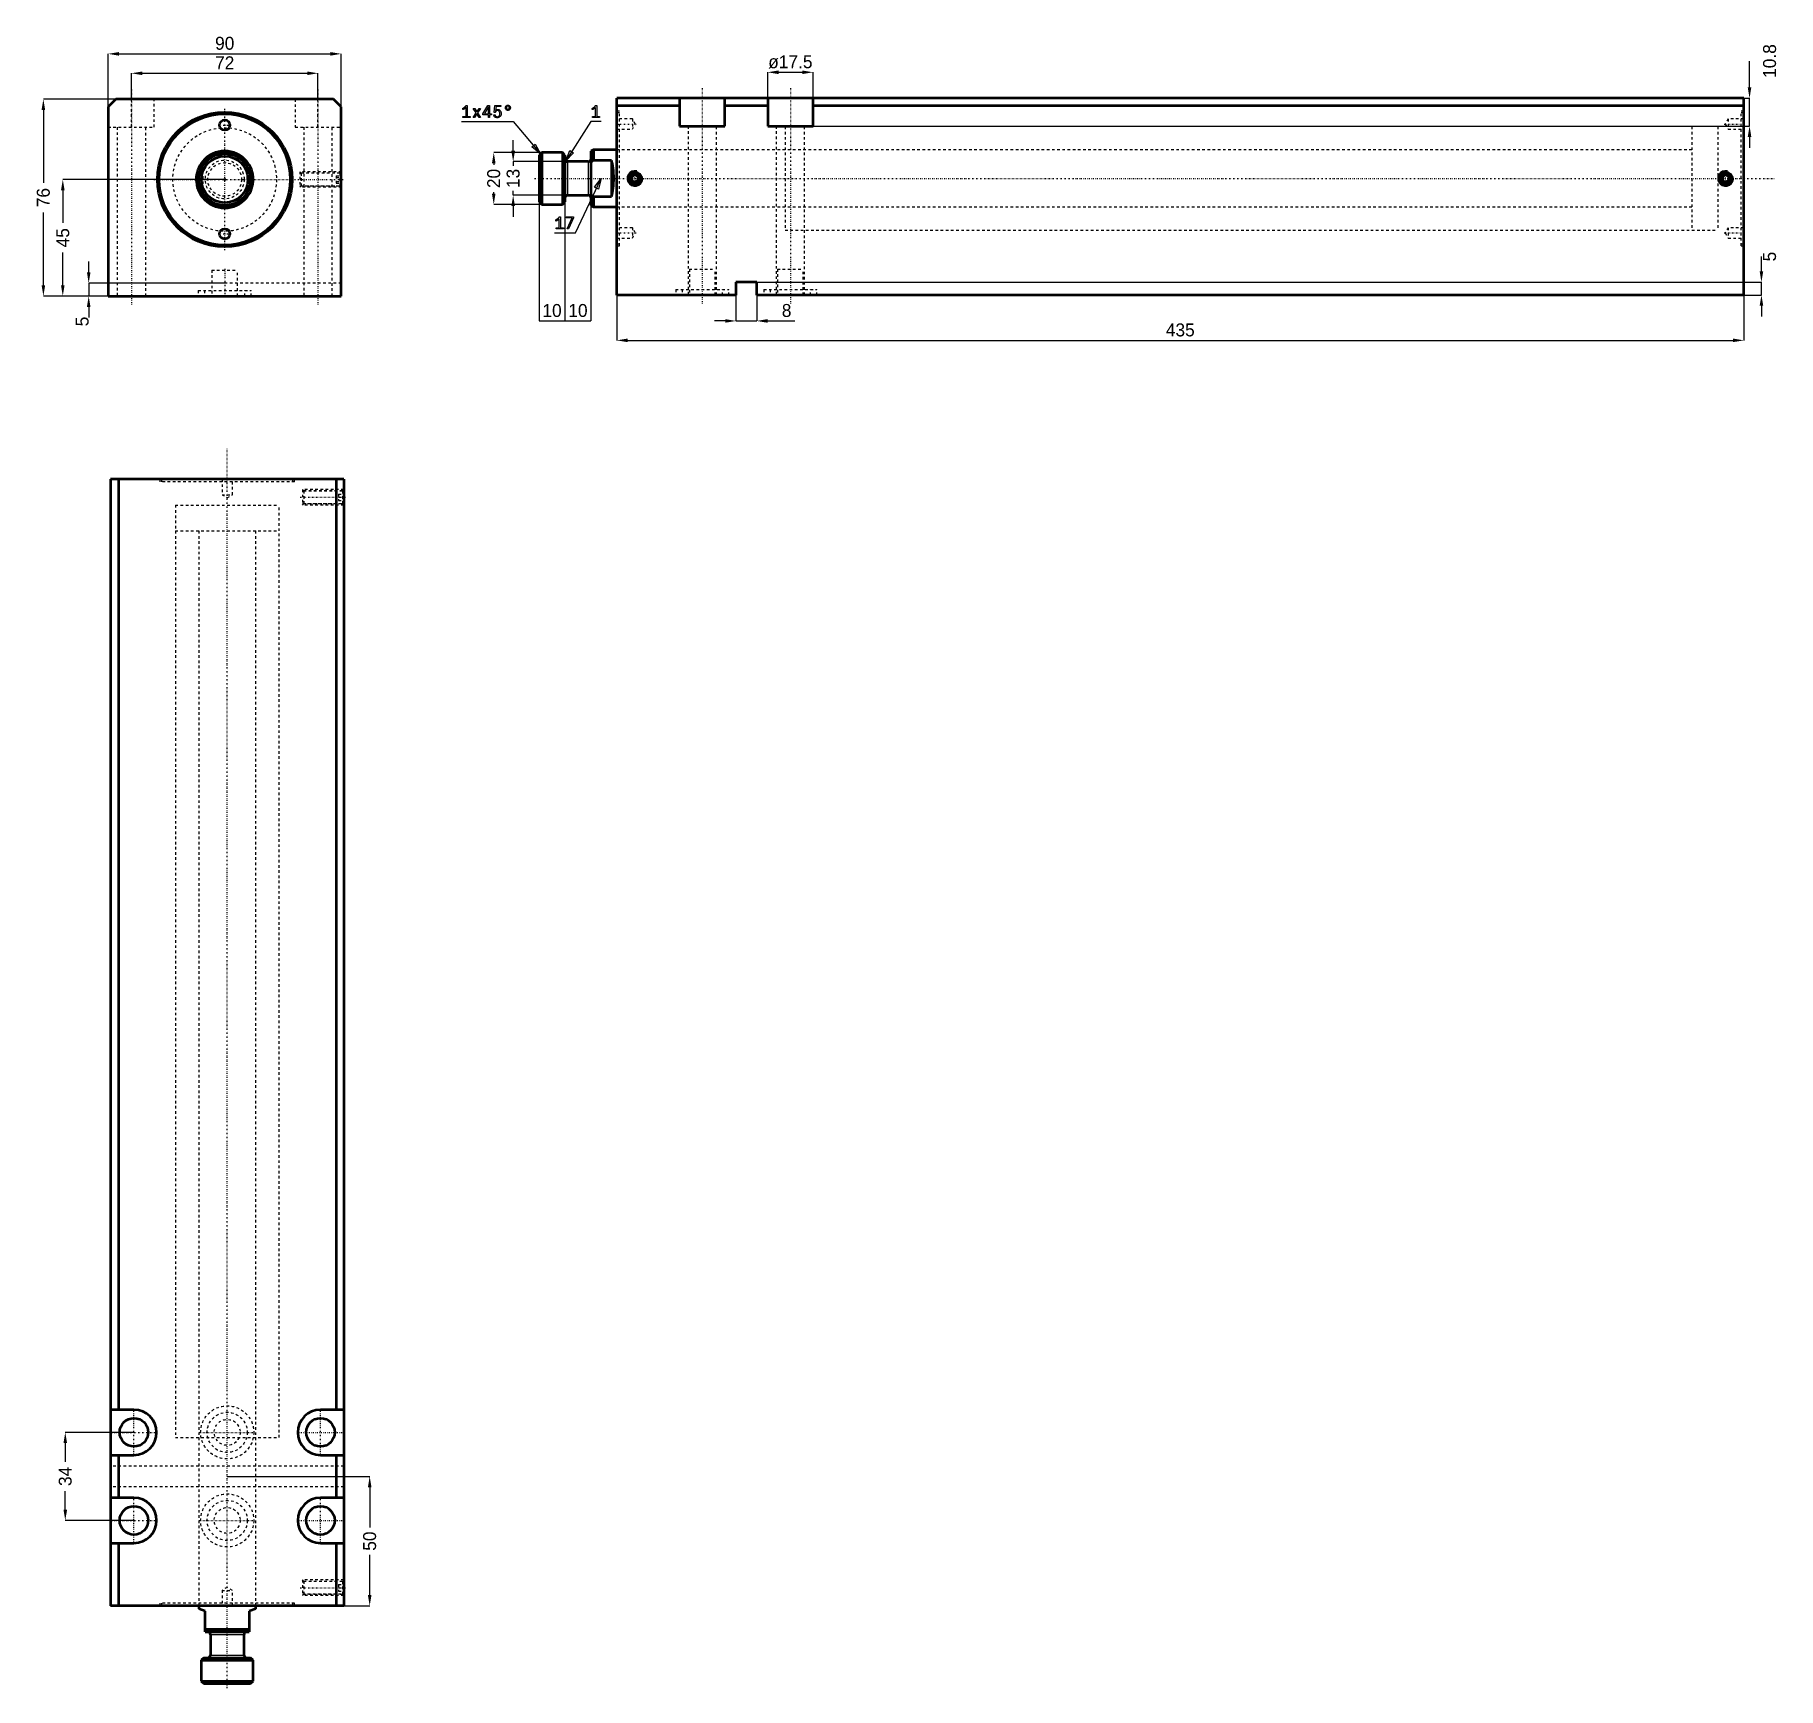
# Model space of a CAD drawing. Header units: millimetres. Extents: x -73 to 600, y -582 to 56.
import ezdxf

# ---------------------------------------------------------------- set-up
doc = ezdxf.new("R2010")
doc.units = ezdxf.units.MM
doc.linetypes.add('Center', pattern=[1.5, 0.45, -0.5, 0.05, -0.5])
doc.linetypes.add('Dashed', pattern=[2, 1, -1])
for name, color, linetype, lineweight in [('2d ConnectionPoints', 7, 'Continuous', 50), ('AM_0', 7, 'Continuous', 50), ('AM_4', 3, 'Continuous', 25), ('AM_5', 3, 'Continuous', 25), ('AM_7', 7, 'Center', 25), ('AM_9', 6, 'Dashed', 25)]:
    doc.layers.add(name, color=color, linetype=linetype, lineweight=lineweight)
doc.dimstyles.new('ISO-25', dxfattribs={"dimtxt": 2.5, "dimasz": 2.5, "dimexe": 1.25, "dimexo": 0.625, "dimtad": 1, "dimtxsty": 'Standard', "dimcen": 2.5, "dimadec": 0, "dimazin": 0, "dimtfac": 1, "dimtmove": 0, "dimatfit": 3, "dimfxl": 0, "dimarcsym": 0})

# ---------------------------------------------------------------- blocks, each defined once
blk = doc.blocks.new('1_JECX_MF_TLA_40_350_0_rod__0_in_JECX_MF_160_TLA_40_350_0__0')
at = {"layer": 'AM_0'}
for p, q in [((-8.5, 6.98), (-8.5, 5.27)), ((8.5, 6.98), (8.5, 5.27)), ((-8.5, -5.27), (-8.5, -6.98)), ((8.5, -5.27), (8.5, -6.98))]:
    blk.add_line(p, q, dxfattribs=at)
for points in [[(-8.5, 6.98), (-9.08, 6.21), (-9.58, 5.4), (-10.02, 4.54), (-10.38, 3.65), (-10.65, 2.74), (-10.85, 1.8), (-10.97, 0.84), (-11, -0.12), (-10.95, -1.07), (-10.81, -2.02), (-10.59, -2.96), (-10.3, -3.87), (-9.92, -4.75), (-9.47, -5.6), (-8.94, -6.4), (-8.5, -6.98)], [(8.5, -6.98), (9.08, -6.21), (9.58, -5.4), (10.02, -4.54), (10.38, -3.65), (10.65, -2.74), (10.85, -1.8), (10.97, -0.84), (11, 0.12), (10.95, 1.07), (10.81, 2.02), (10.59, 2.96), (10.3, 3.87), (9.92, 4.75), (9.47, 5.6), (8.94, 6.4), (8.5, 6.98)]]:
    blk.add_lwpolyline(points, dxfattribs=at)
for radius in [10, 9]:
    blk.add_circle((0, 0), radius, dxfattribs=at)
for radius, start, end in [(11, 39.40057, 140.59943), (10.5, 35.95057, 144.04943), (10.5, 215.95057, 324.04943), (11, 219.40057, 320.59943)]:
    blk.add_arc((0, 0), radius, start, end, dxfattribs=at)
at = {"layer": 'AM_9'}
for p, q in [((-8.5, 5.27), (-8.5, -5.27)), ((8.5, 5.27), (8.5, -5.27))]:
    blk.add_line(p, q, dxfattribs=at)
for radius in [7.5, 6.5]:
    blk.add_circle((0, 0), radius, dxfattribs=at)
blk = doc.blocks.new('2_JECX_MF_EXLA_40_350_0_body__0_in_JECX_MF_160_TLA_40_350_0__0')
at = {"layer": 'AM_0'}
for p, q in [((-42, 31), (-45, 28)), ((-45, 28), (-45, -45)), ((42, 31), (-42, 31)), ((45, 28), (42, 31)), ((45, -45), (45, 28)), ((-45, -45), (45, -45))]:
    blk.add_line(p, q, dxfattribs=at)
for centre, radius in [((0, 0), 26), ((0, 0), 25.3), ((0, 21), 2), ((0, -21), 2)]:
    blk.add_circle(centre, radius, dxfattribs=at)
at = {"layer": 'AM_5', "linetype": 'Dashed'}
for p, q in [((45, 3), (29, 3)), ((45, -3), (29, -3))]:
    blk.add_line(p, q, dxfattribs=at)
at = {"layer": 'AM_7'}
for p, q in [((-36, 34.8), (-36, -48.8)), ((36, 34.8), (36, -48.8)), ((0, -27.3), (0, 27.3)), ((-2.1, 21), (2.1, 21)), ((-27.3, 0), (27.3, 0)), ((28.2, 0), (45.8, 0)), ((-2.1, -21), (2.1, -21)), ((0, -34.5), (0, -45.5))]:
    blk.add_line(p, q, dxfattribs=at)
at = {"layer": 'AM_9'}
for p, q in [((-36, 20.2), (-36, 31)), ((-27.25, 20.2), (-27.25, 31)), ((27.25, 31), (27.25, 20.2)), ((36, 20.2), (36, 31)), ((-45, 20.2), (-27.25, 20.2)), ((-41.5, 20.2), (-41.5, -45)), ((-30.5, -45), (-30.5, 20.2)), ((27.25, 20.2), (45, 20.2)), ((30.5, 20.2), (30.5, -45)), ((41.5, -45), (41.5, 20.2)), ((29.54, 2.46), (29, 3)), ((29, 3), (29, -3)), ((44.5, 2.4), (29, 2.4)), ((44.46, 2.46), (29.54, 2.46)), ((29.54, 2.46), (29.54, -2.46)), ((43, 1.44), (45, 1.44)), ((43, 1.44), (43, -1.44)), ((43, 0.72), (45, 0.72)), ((45, 3), (44.46, 2.46)), ((44.46, 2.46), (44.46, -2.46)), ((45, 1.9), (44.5, 2.4)), ((44.5, 2.4), (44.5, -2.4)), ((29, -2.4), (44.5, -2.4)), ((29, -3), (29.54, -2.46)), ((29.54, -2.46), (44.46, -2.46)), ((43, -0.72), (45, -0.72)), ((43, -1.44), (45, -1.44)), ((44.46, -2.46), (45, -3)), ((44.5, -2.4), (45, -1.9)), ((45, -40), (-45, -40)), ((-5, -35), (5, -35)), ((-5, -35), (-5, -45)), ((5, -45), (5, -35)), ((-10.25, -42.9), (10.25, -42.9)), ((-10.25, -42.9), (-10.25, -45)), ((-7.75, -42.9), (-7.75, -45)), ((7.75, -45), (7.75, -42.9)), ((10.25, -45), (10.25, -42.9))]:
    blk.add_line(p, q, dxfattribs=at)
blk.add_circle((0, 0), 20, dxfattribs=at)
blk = doc.blocks.new('*D3')
at = {"layer": 'AM_5', "color": 0, "lineweight": -2}
for p, q in [((-45, 28), (-45, 48.5)), ((-40.83, 48.5), (40.83, 48.5)), ((45, 28), (45, 48.5))]:
    blk.add_line(p, q, dxfattribs=at)
at = {"layer": 'AM_5', "color": 0}
for points in [[(-40.83, 49.19), (-40.83, 47.81), (-45, 48.5)], [(40.83, 47.81), (40.83, 49.19), (45, 48.5)]]:
    blk.add_solid(points, dxfattribs=at)
at = {"layer": 'Defpoints', "color": 0}
for p in [(45, 48.5), (-45, 28), (45, 28)]:
    blk.add_point(p, dxfattribs=at)
at = {"layer": 'AM_5', "color": 0, "insert": (0, 52.55), "char_height": 5, "attachment_point": 5}
blk.add_mtext('90', dxfattribs=at)
blk = doc.blocks.new('*D4')
at = {"layer": 'AM_5', "color": 0, "lineweight": -2}
for p, q in [((-36, 31), (-36, 41)), ((-31.83, 41), (31.83, 41)), ((36, 31), (36, 41))]:
    blk.add_line(p, q, dxfattribs=at)
at = {"layer": 'AM_5', "color": 0}
for points in [[(-31.83, 41.69), (-31.83, 40.31), (-36, 41)], [(31.83, 40.31), (31.83, 41.69), (36, 41)]]:
    blk.add_solid(points, dxfattribs=at)
at = {"layer": 'Defpoints', "color": 0}
for p in [(36, 41), (-36, 31), (36, 31)]:
    blk.add_point(p, dxfattribs=at)
at = {"layer": 'AM_5', "color": 0, "insert": (0, 45.05), "char_height": 5, "attachment_point": 5}
blk.add_mtext('72', dxfattribs=at)
blk = doc.blocks.new('*D5')
at = {"layer": 'AM_5', "color": 0, "lineweight": -2}
for p, q in [((-42, 31), (-70, 31)), ((-70, 26.83), (-70, -1.31)), ((-70, -40.83), (-70, -12.69)), ((-45, -45), (-70, -45))]:
    blk.add_line(p, q, dxfattribs=at)
at = {"layer": 'AM_5', "color": 0}
for points in [[(-69.31, 26.83), (-70.69, 26.83), (-70, 31)], [(-70.69, -40.83), (-69.31, -40.83), (-70, -45)]]:
    blk.add_solid(points, dxfattribs=at)
at = {"layer": 'Defpoints', "color": 0}
for p in [(-42, 31), (-70, -45), (-45, -45)]:
    blk.add_point(p, dxfattribs=at)
at = {"layer": 'AM_5', "color": 0, "insert": (-70, -7), "char_height": 5, "attachment_point": 5, "rotation": 90}
blk.add_mtext('76', dxfattribs=at)
blk = doc.blocks.new('*D6')
at = {"layer": 'AM_5', "color": 0, "lineweight": -2}
for p, q in [((0, 0), (-62.5, 0)), ((-62.5, -4.17), (-62.5, -16.75)), ((-62.5, -40.83), (-62.5, -28.25)), ((-45, -45), (-62.5, -45))]:
    blk.add_line(p, q, dxfattribs=at)
at = {"layer": 'AM_5', "color": 0}
for points in [[(-61.81, -4.17), (-63.19, -4.17), (-62.5, 0)], [(-63.19, -40.83), (-61.81, -40.83), (-62.5, -45)]]:
    blk.add_solid(points, dxfattribs=at)
at = {"layer": 'Defpoints', "color": 0}
for p in [(0, 0), (-62.5, -45), (-45, -45)]:
    blk.add_point(p, dxfattribs=at)
at = {"layer": 'AM_5', "color": 0, "insert": (-62.5, -22.5), "char_height": 5, "attachment_point": 5, "rotation": 90}
blk.add_mtext('45', dxfattribs=at)
blk = doc.blocks.new('*D7')
at = {"layer": 'AM_5', "color": 0, "lineweight": -2}
for p, q in [((-52.5, -35.83), (-52.5, -31.67)), ((0, -40), (-52.5, -40)), ((-52.5, -40), (-52.5, -45)), ((-45, -45), (-52.5, -45)), ((-52.5, -49.17), (-52.5, -53.33))]:
    blk.add_line(p, q, dxfattribs=at)
at = {"layer": 'AM_5', "color": 0}
for points in [[(-53.19, -35.83), (-51.81, -35.83), (-52.5, -40)], [(-51.81, -49.17), (-53.19, -49.17), (-52.5, -45)]]:
    blk.add_solid(points, dxfattribs=at)
at = {"layer": 'Defpoints', "color": 0}
for p in [(0, -40), (-52.5, -45), (-45, -45)]:
    blk.add_point(p, dxfattribs=at)
at = {"layer": 'AM_5', "color": 0, "insert": (-55, -54.83), "char_height": 5, "attachment_point": 5, "rotation": 90}
blk.add_mtext('5', dxfattribs=at)
blk = doc.blocks.new('1_JECX_MF_TLA_40_350_0_rod__0_in_JECX_MF_160_TLA_40_350_0__4')
at = {"layer": 'AM_0'}
for p, q in [((-11, 0), (-11, -1.19)), ((11, -1.19), (11, 0)), ((-8.5, -2), (-11, -1.19)), ((-8.5, -10), (-8.5, -2)), ((11, -1.19), (8.5, -2)), ((8.5, -2), (8.5, -10)), ((-8.5, -9), (8.5, -9)), ((-8.5, -10), (8.5, -10)), ((-6.5, -11), (-6.5, -19)), ((6.5, -19), (6.5, -11)), ((-9, -20), (-10, -21)), ((-9, -20), (9, -20)), ((10, -21), (9, -20)), ((-10, -21), (-10, -29)), ((-10, -21), (10, -21)), ((10, -29), (10, -21)), ((-10, -29), (10, -29)), ((-10, -29), (-9, -30)), ((-9, -30), (9, -30)), ((9, -30), (10, -29))]:
    blk.add_line(p, q, dxfattribs=at)
for centre, start, end in [((-7.5, -11), 360, 90), ((7.5, -11), 90, 180), ((-7.5, -19), 270, 0), ((7.5, -19), 180, 270)]:
    blk.add_arc(centre, 1, start, end, dxfattribs=at)
at = {"layer": 'AM_4'}
for p, q in [((-6.5, -11), (6.5, -11)), ((-6.5, -19), (6.5, -19))]:
    blk.add_line(p, q, dxfattribs=at)
at = {"layer": 'AM_7'}
blk.add_line((0, -31.75), (0, 446.75), dxfattribs=at)
at = {"layer": 'AM_9'}
for p, q in [((-20, 425), (20, 425)), ((-20, 425), (-20, 415)), ((20, 415), (20, 425)), ((-20, 415), (20, 415)), ((-11, 415), (-11, 0)), ((11, 0), (11, 415))]:
    blk.add_line(p, q, dxfattribs=at)
blk = doc.blocks.new('2_JECX_MF_EXLA_40_350_0_body__0_in_JECX_MF_160_TLA_40_350_0__4')
at = {"layer": 'AM_0'}
for p, q in [((45, 435), (-45, 435)), ((-45, 435), (-45, 0)), ((-42, 435), (-42, 75.75)), ((42, 435), (42, 75.75)), ((45, 435), (45, 0)), ((-36, 75.75), (-45, 75.75)), ((45, 75.75), (36, 75.75)), ((-45, 58.25), (-36, 58.25)), ((-42, 58.25), (-42, 41.75)), ((36, 58.25), (45, 58.25)), ((42, 58.25), (42, 41.75)), ((-36, 41.75), (-45, 41.75)), ((45, 41.75), (36, 41.75)), ((-45, 24.25), (-36, 24.25)), ((-42, 24.25), (-42, 0)), ((36, 24.25), (45, 24.25)), ((42, 24.25), (42, 0)), ((45, 0), (-45, 0))]:
    blk.add_line(p, q, dxfattribs=at)
for centre in [(-36, 67), (36, 67), (-36, 33), (36, 33)]:
    blk.add_circle(centre, 5.5, dxfattribs=at)
for centre, start, end in [((-36, 67), 270, 90), ((36, 67), 90, 270), ((-36, 33), 270, 90), ((36, 33), 90, 270)]:
    blk.add_arc(centre, 8.75, start, end, dxfattribs=at)
at = {"layer": 'AM_5', "linetype": 'Dashed'}
for p, q in [((45, 431), (29, 431)), ((45, 425), (29, 425)), ((45, 10), (29, 10)), ((45, 4), (29, 4))]:
    blk.add_line(p, q, dxfattribs=at)
at = {"layer": 'AM_7'}
for p, q in [((28.2, 428), (45.8, 428)), ((-36, 57.8125), (-36, 76.1875)), ((36, 57.8125), (36, 76.1875)), ((-45.1875, 67), (-26.8125, 67)), ((-10.7625, 67), (10.7625, 67)), ((26.8125, 67), (45.1875, 67)), ((-36, 23.8125), (-36, 42.1875)), ((36, 23.8125), (36, 42.1875)), ((-45.1875, 33), (-26.8125, 33)), ((-10.7625, 33), (10.7625, 33)), ((26.8125, 33), (45.1875, 33)), ((28.2, 7), (45.8, 7))]:
    blk.add_line(p, q, dxfattribs=at)
at = {"layer": 'AM_9'}
for p, q in [((-26, 435), (-26, 434)), ((26, 434), (-26, 434)), ((-25.3, 435), (-25.3, 434)), ((-2, 435), (-2, 429)), ((2, 429), (2, 435)), ((25.3, 434), (25.3, 435)), ((26, 434), (26, 435)), ((29, 431), (29, 425)), ((29.5415, 430.4585), (29, 431)), ((45, 431), (44.4585, 430.4585)), ((-20, 425), (20, 425)), ((-20, 425), (-20, 65)), ((-2, 429), (0, 427.8453)), ((-2, 429), (2, 429)), ((0, 427.8453), (2, 429)), ((20, 65), (20, 425)), ((44.5, 430.4), (29, 430.4)), ((29, 425.6), (44.5, 425.6)), ((29, 425), (29.5415, 425.5415)), ((44.4585, 430.4585), (29.5415, 430.4585)), ((29.5415, 430.4585), (29.5415, 425.5415)), ((29.5415, 425.5415), (44.4585, 425.5415)), ((43, 429.25), (45, 429.25)), ((43, 429.25), (43, 426.75)), ((43, 428), (45, 428)), ((43, 426.75), (45, 426.75)), ((44.4585, 430.4585), (44.4585, 425.5415)), ((44.4585, 425.5415), (45, 425)), ((44.5, 430.4), (44.5, 425.6)), ((45, 429.9), (44.5, 430.4)), ((44.5, 425.6), (45, 426.1)), ((-20, 65), (20, 65)), ((-11, 65), (-11, 0)), ((11, 0), (11, 65)), ((45, 54), (-45, 54)), ((45, 46), (-45, 46)), ((0, 7.1547), (-2, 6)), ((2, 6), (0, 7.1547)), ((29, 10), (29, 4)), ((29.5415, 9.4585), (29, 10)), ((44.5, 9.4), (29, 9.4)), ((44.4585, 9.4585), (29.5415, 9.4585)), ((29.5415, 9.4585), (29.5415, 4.5415)), ((43, 8.25), (45, 8.25)), ((43, 8.25), (43, 5.75)), ((43, 7), (45, 7)), ((45, 10), (44.4585, 9.4585)), ((44.4585, 9.4585), (44.4585, 4.5415)), ((45, 8.9), (44.5, 9.4)), ((44.5, 9.4), (44.5, 4.6)), ((26, 1), (-26, 1)), ((-26, 1), (-26, 0)), ((-25.3, 1), (-25.3, 0)), ((-2, 6), (-2, 0)), ((-2, 6), (2, 6)), ((2, 0), (2, 6)), ((25.3, 0), (25.3, 1)), ((26, 0), (26, 1)), ((29, 4.6), (44.5, 4.6)), ((29, 4), (29.5415, 4.5415)), ((29.5415, 4.5415), (44.4585, 4.5415)), ((43, 5.75), (45, 5.75)), ((44.4585, 4.5415), (45, 4)), ((44.5, 4.6), (45, 5.1))]:
    blk.add_line(p, q, dxfattribs=at)
for centre, radius in [((0, 67), 10.25), ((0, 67), 7.75), ((0, 67), 5), ((0, 33), 10.25), ((0, 33), 7.75), ((0, 33), 5)]:
    blk.add_circle(centre, radius, dxfattribs=at)
blk = doc.blocks.new('*D13')
at = {"layer": 'AM_5', "color": 0, "lineweight": -2}
for p, q in [((0.96, -500.69), (55.96, -500.69)), ((55.96, -504.86), (55.96, -520.44)), ((55.96, -546.53), (55.96, -530.94)), ((45.96, -550.69), (55.96, -550.69))]:
    blk.add_line(p, q, dxfattribs=at)
at = {"layer": 'AM_5', "color": 0}
for points in [[(55.27, -504.86), (56.66, -504.86), (55.96, -500.69)], [(55.27, -546.53), (56.66, -546.53), (55.96, -550.69)]]:
    blk.add_solid(points, dxfattribs=at)
at = {"layer": 'Defpoints', "color": 0}
for p in [(0.96, -500.69), (55.96, -500.69), (45.96, -550.69)]:
    blk.add_point(p, dxfattribs=at)
at = {"layer": 'AM_5', "color": 0, "insert": (55.96, -525.69), "char_height": 5, "attachment_point": 5, "rotation": 90}
blk.add_mtext('50', dxfattribs=at)
blk = doc.blocks.new('*D14')
at = {"layer": 'AM_5', "color": 0, "lineweight": -2}
for p, q in [((-35.04, -483.69), (-61.54, -483.69)), ((-61.54, -487.86), (-61.54, -495.03)), ((-61.54, -513.53), (-61.54, -506.36)), ((-35.04, -517.69), (-61.54, -517.69))]:
    blk.add_line(p, q, dxfattribs=at)
at = {"layer": 'AM_5', "color": 0}
for points in [[(-62.23, -487.86), (-60.84, -487.86), (-61.54, -483.69)], [(-62.23, -513.53), (-60.84, -513.53), (-61.54, -517.69)]]:
    blk.add_solid(points, dxfattribs=at)
at = {"layer": 'Defpoints', "color": 0}
for p in [(-61.54, -483.69), (-35.04, -483.69), (-35.04, -517.69)]:
    blk.add_point(p, dxfattribs=at)
at = {"layer": 'AM_5', "color": 0, "insert": (-61.54, -500.69), "char_height": 5, "attachment_point": 5, "rotation": 90}
blk.add_mtext('34', dxfattribs=at)
blk = doc.blocks.new('1_JECX_MF_TLA_40_350_0_rod__0_in_JECX_MF_160_TLA_40_350_0__2')
at = {"layer": 'AM_0'}
for p, q in [((-29, 10), (-30, 9)), ((-30, 9), (-30, -9)), ((-29, 10), (-29, -10)), ((-21, 10), (-29, 10)), ((-21, 10), (-21, -10)), ((-20, 9), (-21, 10)), ((-20, 9), (-20, -9)), ((-9, 11), (-10, 10.5)), ((-10, 10.5), (-10, -10.5)), ((-9, 6.98), (-10, 6.16)), ((0, 11), (-9, 11)), ((-9, 11), (-9, 6.98)), ((-2, 6.98), (-9, 6.98)), ((-2, 6.98), (-2, -6.98)), ((-11, 6.5), (-19, 6.5)), ((-19, -6.5), (-11, -6.5)), ((-10, -6.16), (-9, -6.98)), ((-30, -9), (-29, -10)), ((-29, -10), (-21, -10)), ((-21, -10), (-20, -9)), ((-10, -10.5), (-9, -11)), ((-9, -6.98), (-2, -6.98)), ((-9, -6.98), (-9, -11)), ((-9, -11), (0, -11))]:
    blk.add_line(p, q, dxfattribs=at)
blk.add_lwpolyline([(-2, -6.98), (-1.81, -6.21), (-1.65, -5.4), (-1.51, -4.54), (-1.39, -3.65), (-1.3, -2.74), (-1.24, -1.8), (-1.2, -0.84), (-1.19, 0.12), (-1.2, 1.07), (-1.25, 2.02), (-1.32, 2.96), (-1.42, 3.87), (-1.54, 4.75), (-1.69, 5.6), (-1.86, 6.4), (-2, 6.98)], dxfattribs=at)
for centre, start, end in [((-19, 7.5), 180, 270), ((-11, 7.5), 270, 0), ((-19, -7.5), 90, 180), ((-11, -7.5), 360, 90)]:
    blk.add_arc(centre, 1, start, end, dxfattribs=at)
at = {"layer": 'AM_4'}
for p, q in [((-19, 6.5), (-19, -6.5)), ((-11, 6.5), (-11, -6.5))]:
    blk.add_line(p, q, dxfattribs=at)
at = {"layer": 'AM_7'}
blk.add_line((-31.75, 0), (446.75, 0), dxfattribs=at)
at = {"layer": 'AM_9'}
for p, q in [((425, 20), (415, 20)), ((415, 20), (415, -20)), ((425, 20), (425, -20)), ((415, 11), (0, 11)), ((0, -11), (415, -11)), ((415, -20), (425, -20))]:
    blk.add_line(p, q, dxfattribs=at)
blk = doc.blocks.new('2_JECX_MF_EXLA_40_350_0_body__0_in_JECX_MF_160_TLA_40_350_0__2')
at = {"layer": 'AM_0'}
for p, q in [((0, -45), (0, 31)), ((435, 31), (0, 31)), ((24.25, 28), (0, 28)), ((24.25, 31), (24.25, 20.2)), ((41.75, 20.2), (41.75, 31)), ((58.25, 28), (41.75, 28)), ((58.25, 31), (58.25, 20.2)), ((75.75, 20.2), (75.75, 31)), ((435, 28), (75.75, 28)), ((435, -45), (435, 31)), ((24.25, 20.2), (41.75, 20.2)), ((58.25, 20.2), (75.75, 20.2)), ((7, 1.44), (5.75, 0.72)), ((5.75, 0.72), (5.75, -0.72)), ((8.25, 0.72), (7, 1.44)), ((8.25, -0.72), (8.25, 0.72)), ((428, 1.44), (426.75, 0.72)), ((426.75, 0.72), (426.75, -0.72)), ((429.25, 0.72), (428, 1.44)), ((429.25, -0.72), (429.25, 0.72)), ((5.75, -0.72), (7, -1.44)), ((7, -1.44), (8.25, -0.72)), ((426.75, -0.72), (428, -1.44)), ((428, -1.44), (429.25, -0.72)), ((46, -40), (46, -45)), ((54, -40), (46, -40)), ((54, -45), (54, -40)), ((46, -45), (0, -45)), ((435, -45), (54, -45))]:
    blk.add_line(p, q, dxfattribs=at)
for centre, radius in [((7, 0), 2.46), ((7, 0), 2.4), ((7, 0), 1.9), ((428, 0), 2.46), ((428, 0), 2.4), ((428, 0), 1.9)]:
    blk.add_circle(centre, radius, dxfattribs=at)
at = {"layer": 'AM_5'}
for centre in [(7, 0), (428, 0)]:
    blk.add_arc(centre, 3, 75, 15, dxfattribs=at)
at = {"layer": 'AM_7'}
for p, q in [((33, 34.8), (33, -48.8)), ((67, 34.8), (67, -48.8)), ((-0.36, 21), (7.51, 21)), ((427.49, 21), (435.36, 21)), ((7, -3.15), (7, 3.15)), ((428, -3.15), (428, 3.15)), ((-0.36, -21), (7.51, -21)), ((427.49, -21), (435.36, -21))]:
    blk.add_line(p, q, dxfattribs=at)
at = {"layer": 'AM_9'}
for p, q in [((1, 26), (0, 26)), ((1, 25.3), (0, 25.3)), ((6, 23), (0, 23)), ((1, -26), (1, 26)), ((7.15, 21), (6, 23)), ((6, 23), (6, 19)), ((6, 19), (7.15, 21)), ((27.5, 20.2), (27.5, -45)), ((38.5, -45), (38.5, 20.2)), ((61.5, 20.2), (61.5, -45)), ((72.5, -45), (72.5, 20.2)), ((429, 23), (427.85, 21)), ((427.85, 21), (429, 19)), ((435, 23), (429, 23)), ((429, 23), (429, 19)), ((434, -26), (434, 26)), ((435, 26), (434, 26)), ((435, 25.3), (434, 25.3)), ((0, 19), (6, 19)), ((425, 20), (65, 20)), ((65, 20), (65, -20)), ((425, 20), (425, -20)), ((429, 19), (435, 19)), ((65, 11), (0, 11)), ((0, -11), (65, -11)), ((6, -19), (0, -19)), ((7.15, -21), (6, -19)), ((6, -19), (6, -23)), ((65, -20), (425, -20)), ((429, -19), (427.85, -21)), ((435, -19), (429, -19)), ((429, -19), (429, -23)), ((0, -23), (6, -23)), ((0, -25.3), (1, -25.3)), ((0, -26), (1, -26)), ((6, -23), (7.15, -21)), ((427.85, -21), (429, -23)), ((429, -23), (435, -23)), ((434, -25.3), (435, -25.3)), ((434, -26), (435, -26)), ((28, -35), (38, -35)), ((28, -35), (28, -45)), ((38, -45), (38, -35)), ((62, -35), (72, -35)), ((62, -35), (62, -45)), ((72, -45), (72, -35)), ((22.75, -42.9), (43.25, -42.9)), ((22.75, -42.9), (22.75, -45)), ((25.25, -42.9), (25.25, -45)), ((40.75, -45), (40.75, -42.9)), ((43.25, -45), (43.25, -42.9)), ((56.75, -42.9), (77.25, -42.9)), ((56.75, -42.9), (56.75, -45)), ((59.25, -42.9), (59.25, -45)), ((74.75, -45), (74.75, -42.9)), ((77.25, -45), (77.25, -42.9))]:
    blk.add_line(p, q, dxfattribs=at)
blk = doc.blocks.new('*D27')
at = {"layer": 'AM_5', "color": 0, "lineweight": -2}
for p, q in [((209.6, 31.39), (209.6, 41.39)), ((213.77, 41.39), (222.93, 41.39)), ((227.1, 31.39), (227.1, 41.39))]:
    blk.add_line(p, q, dxfattribs=at)
at = {"layer": 'AM_5', "color": 0}
for points in [[(213.77, 42.09), (213.77, 40.7), (209.6, 41.39)], [(222.93, 42.09), (222.93, 40.7), (227.1, 41.39)]]:
    blk.add_solid(points, dxfattribs=at)
at = {"layer": 'Defpoints', "color": 0}
for p in [(227.1, 41.39), (209.6, 31.39), (227.1, 31.39)]:
    blk.add_point(p, dxfattribs=at)
at = {"layer": 'AM_5', "color": 0, "insert": (218.35, 45.39), "char_height": 5, "attachment_point": 5}
blk.add_mtext('ø17.5', dxfattribs=at)
blk = doc.blocks.new('*D28')
at = {"layer": 'AM_5', "color": 0, "lineweight": -2}
for p, q in [((588.6, 35.56), (588.6, 45.73)), ((227.1, 31.39), (588.6, 31.39)), ((588.6, 20.59), (588.6, 31.39)), ((227.1, 20.59), (588.6, 20.59)), ((588.6, 16.43), (588.6, 12.26))]:
    blk.add_line(p, q, dxfattribs=at)
at = {"layer": 'AM_5', "color": 0}
for points in [[(587.9, 35.56), (589.29, 35.56), (588.6, 31.39)], [(587.9, 16.43), (589.29, 16.43), (588.6, 20.59)]]:
    blk.add_solid(points, dxfattribs=at)
at = {"layer": 'Defpoints', "color": 0}
for p in [(227.1, 31.39), (588.6, 31.39), (227.1, 20.59)]:
    blk.add_point(p, dxfattribs=at)
at = {"layer": 'AM_5', "color": 0, "insert": (596.35, 45.73), "char_height": 5, "attachment_point": 5, "rotation": 90}
blk.add_mtext('10.8', dxfattribs=at)
blk = doc.blocks.new('*D29')
at = {"layer": 'AM_5', "color": 0, "lineweight": -2}
for p, q in [((151.35, -44.61), (151.35, -62.11)), ((586.35, -44.61), (586.35, -62.11)), ((155.52, -62.11), (582.18, -62.11))]:
    blk.add_line(p, q, dxfattribs=at)
at = {"layer": 'AM_5', "color": 0}
for points in [[(155.52, -61.41), (155.52, -62.8), (151.35, -62.11)], [(582.18, -61.41), (582.18, -62.8), (586.35, -62.11)]]:
    blk.add_solid(points, dxfattribs=at)
at = {"layer": 'Defpoints', "color": 0}
for p in [(151.35, -44.61), (586.35, -44.61), (586.35, -62.11)]:
    blk.add_point(p, dxfattribs=at)
at = {"layer": 'AM_5', "color": 0, "insert": (368.85, -58.11), "char_height": 5, "attachment_point": 5}
blk.add_mtext('435', dxfattribs=at)
blk = doc.blocks.new('*D30')
at = {"layer": 'AM_5', "color": 0, "lineweight": -2}
for p, q in [((131.35, -8.61), (131.35, -54.61)), ((141.35, -7.11), (141.35, -54.61)), ((131.35, -54.61), (141.35, -54.61))]:
    blk.add_line(p, q, dxfattribs=at)
at = {"layer": 'Defpoints', "color": 0}
for p in [(131.35, -8.61), (141.35, -7.11), (141.35, -54.61)]:
    blk.add_point(p, dxfattribs=at)
at = {"layer": 'AM_5', "color": 0, "insert": (136.35, -50.61), "char_height": 5, "attachment_point": 5}
blk.add_mtext('10', dxfattribs=at)
blk = doc.blocks.new('*D31')
at = {"layer": 'AM_5', "color": 0, "lineweight": -2}
for p, q in [((121.35, -8.61), (121.35, -54.61)), ((131.35, -8.61), (131.35, -54.61)), ((121.35, -54.61), (131.35, -54.61))]:
    blk.add_line(p, q, dxfattribs=at)
at = {"layer": 'Defpoints', "color": 0}
for p in [(121.35, -8.61), (131.35, -8.61), (131.35, -54.61)]:
    blk.add_point(p, dxfattribs=at)
at = {"layer": 'AM_5', "color": 0, "insert": (126.35, -50.61), "char_height": 5, "attachment_point": 5}
blk.add_mtext('10', dxfattribs=at)
blk = doc.blocks.new('*D32')
at = {"layer": 'AM_5', "color": 0, "lineweight": -2}
for p, q in [((122.35, 10.39), (103.85, 10.39)), ((103.85, 6.23), (103.85, 5.64)), ((103.85, -5.44), (103.85, -4.86)), ((122.35, -9.61), (103.85, -9.61))]:
    blk.add_line(p, q, dxfattribs=at)
at = {"layer": 'AM_5', "color": 0}
for points in [[(103.15, 6.23), (104.54, 6.23), (103.85, 10.39)], [(103.15, -5.44), (104.54, -5.44), (103.85, -9.61)]]:
    blk.add_solid(points, dxfattribs=at)
at = {"layer": 'Defpoints', "color": 0}
for p in [(103.85, 10.39), (122.35, 10.39), (122.35, -9.61)]:
    blk.add_point(p, dxfattribs=at)
at = {"layer": 'AM_5', "color": 0, "insert": (103.85, 0.39), "char_height": 5, "attachment_point": 5, "rotation": 90}
blk.add_mtext('20', dxfattribs=at)
blk = doc.blocks.new('*D33')
at = {"layer": 'AM_5', "color": 0, "lineweight": -2}
for p, q in [((111.35, 11.06), (111.35, 15.23)), ((132.35, 6.89), (111.35, 6.89)), ((111.35, 6.89), (111.35, 5.23)), ((111.35, -6.11), (111.35, -4.44)), ((132.35, -6.11), (111.35, -6.11)), ((111.35, -10.27), (111.35, -14.44))]:
    blk.add_line(p, q, dxfattribs=at)
at = {"layer": 'AM_5', "color": 0}
for points in [[(110.65, 11.06), (112.04, 11.06), (111.35, 6.89)], [(110.65, -10.27), (112.04, -10.27), (111.35, -6.11)]]:
    blk.add_solid(points, dxfattribs=at)
at = {"layer": 'Defpoints', "color": 0}
for p in [(111.35, 6.89), (132.35, 6.89), (132.35, -6.11)]:
    blk.add_point(p, dxfattribs=at)
at = {"layer": 'AM_5', "color": 0, "insert": (111.35, 0.39), "char_height": 5, "attachment_point": 5, "rotation": 90}
blk.add_mtext('13', dxfattribs=at)
blk = doc.blocks.new('*D34')
at = {"layer": 'AM_5', "color": 0, "lineweight": -2}
for p, q in [((197.35, -39.61), (197.35, -54.61)), ((205.35, -44.61), (205.35, -54.61)), ((193.18, -54.61), (189.02, -54.61)), ((197.35, -54.61), (205.35, -54.61)), ((209.52, -54.61), (220.07, -54.61))]:
    blk.add_line(p, q, dxfattribs=at)
at = {"layer": 'AM_5', "color": 0}
for points in [[(193.18, -53.91), (193.18, -55.3), (197.35, -54.61)], [(209.52, -53.91), (209.52, -55.3), (205.35, -54.61)]]:
    blk.add_solid(points, dxfattribs=at)
at = {"layer": 'Defpoints', "color": 0}
for p in [(197.35, -39.61), (205.35, -44.61), (205.35, -54.61)]:
    blk.add_point(p, dxfattribs=at)
at = {"layer": 'AM_5', "color": 0, "insert": (216.9, -50.61), "char_height": 5, "attachment_point": 5}
blk.add_mtext('8', dxfattribs=at)
blk = doc.blocks.new('*D35')
at = {"layer": 'AM_5', "color": 0, "lineweight": -2}
for p, q in [((593.18, -35.44), (593.18, -29.77)), ((197.35, -39.61), (593.18, -39.61)), ((593.18, -44.61), (593.18, -39.61)), ((205.35, -44.61), (593.18, -44.61)), ((593.18, -48.77), (593.18, -52.94))]:
    blk.add_line(p, q, dxfattribs=at)
at = {"layer": 'AM_5', "color": 0}
for points in [[(592.49, -35.44), (593.88, -35.44), (593.18, -39.61)], [(592.49, -48.77), (593.88, -48.77), (593.18, -44.61)]]:
    blk.add_solid(points, dxfattribs=at)
at = {"layer": 'Defpoints', "color": 0}
for p in [(197.35, -39.61), (205.35, -44.61), (593.18, -44.61)]:
    blk.add_point(p, dxfattribs=at)
at = {"layer": 'AM_5', "color": 0, "insert": (596.35, -29.77), "char_height": 5, "attachment_point": 5, "rotation": 90}
blk.add_mtext('5', dxfattribs=at)

msp = doc.modelspace()

# ---------------------------------------------------------------- linework, layer by layer
at = {"layer": '2d ConnectionPoints'}
for p in [(0, 0), (151.349, 0.392), (0.964, -550.695)]:
    msp.add_point(p, dxfattribs=at)
at = {"layer": 'AM_5'}
for p, q in [((91.349, 22.392), (111.349, 22.392)), ((111.349, 22.392), (121.849, 9.892)), ((141.349, 22.392), (131.642, 7.185)), ((145.349, 22.392), (141.349, 22.392)), ((135.349, -20.608), (145.349, 0.392)), ((127.349, -20.608), (135.349, -20.608))]:
    msp.add_line(p, q, dxfattribs=at)
for points in [[(91.957, 24.308), (93.153, 24.308), (93.153, 27.825), (93.153, 27.825), (93.089, 27.76), (92.98, 27.659), (92.98, 27.659), (92.857, 27.554), (92.766, 27.48), (92.766, 27.48), (92.672, 27.408), (92.531, 27.305), (92.531, 27.305), (92.388, 27.209), (92.292, 27.149), (92.292, 27.149), (92.198, 27.095), (92.068, 27.029), (92.068, 27.029), (91.951, 26.982), (91.879, 26.96), (91.879, 27.454), (91.879, 27.454), (91.968, 27.497), (92.108, 27.577), (92.108, 27.577), (92.255, 27.677), (92.358, 27.755), (92.358, 27.755), (92.462, 27.839), (92.612, 27.968), (92.612, 27.968), (92.757, 28.103), (92.851, 28.195), (92.851, 28.195), (92.939, 28.287), (93.058, 28.415), (93.058, 28.415), (93.16, 28.532), (93.218, 28.605), (93.634, 28.605), (93.634, 24.308), (94.719, 24.308), (94.719, 23.892), (91.957, 23.892), (91.957, 24.308)], [(97.02, 25.677), (95.921, 27.467), (96.49, 27.467), (97.309, 26.112), (98.17, 27.467), (98.687, 27.467), (97.601, 25.719), (98.739, 23.892), (98.164, 23.892), (97.299, 25.296), (96.386, 23.892), (95.859, 23.892), (97.02, 25.677)], [(101.774, 24.932), (99.668, 24.932), (99.668, 25.355), (101.585, 28.605), (102.229, 28.605), (102.229, 25.371), (102.931, 25.371), (102.931, 24.932), (102.229, 24.932), (102.229, 23.892), (101.774, 23.892), (101.774, 24.932)], [(101.78, 25.371), (101.78, 28.059), (100.227, 25.371), (101.78, 25.371)], [(105.231, 23.834), (105.231, 23.834), (105.084, 23.839), (104.875, 23.865), (104.875, 23.865), (104.679, 23.914), (104.555, 23.959), (104.555, 23.959), (104.439, 24.015), (104.283, 24.119), (104.283, 24.119), (104.149, 24.248), (104.072, 24.347), (104.072, 24.347), (104.007, 24.458), (103.937, 24.645), (103.937, 24.645), (103.899, 24.856), (103.892, 25.01), (104.399, 25.01), (104.399, 25.01), (104.408, 24.865), (104.458, 24.674), (104.458, 24.674), (104.55, 24.517), (104.635, 24.432), (104.635, 24.432), (104.735, 24.362), (104.906, 24.286), (104.906, 24.286), (105.104, 24.245), (105.25, 24.237), (105.25, 24.237), (105.376, 24.244), (105.548, 24.28), (105.548, 24.28), (105.7, 24.347), (105.79, 24.409), (105.79, 24.409), (105.871, 24.482), (105.976, 24.608), (105.976, 24.608), (106.06, 24.753), (106.105, 24.861), (106.105, 24.861), (106.141, 24.975), (106.181, 25.153), (106.181, 25.153), (106.202, 25.341), (106.206, 25.472), (106.206, 25.472), (106.202, 25.591), (106.182, 25.765), (106.182, 25.765), (106.144, 25.932), (106.108, 26.039), (106.108, 26.039), (106.065, 26.141), (105.986, 26.278), (105.986, 26.278), (105.888, 26.397), (105.813, 26.466), (105.813, 26.466), (105.73, 26.525), (105.591, 26.588), (105.591, 26.588), (105.435, 26.622), (105.322, 26.629), (105.322, 26.629), (105.201, 26.621), (105.031, 26.579), (105.031, 26.579), (104.874, 26.502), (104.776, 26.431), (104.776, 26.431), (104.687, 26.346), (104.578, 26.196), (104.578, 26.196), (104.496, 26.02), (104.457, 25.888), (103.963, 25.888), (104.301, 28.618), (106.596, 28.618), (106.596, 28.195), (104.763, 28.195), (104.555, 26.632), (104.555, 26.632), (104.624, 26.716), (104.731, 26.826), (104.731, 26.826), (104.844, 26.916), (104.922, 26.965), (104.922, 26.965), (105.004, 27.006), (105.138, 27.049), (105.138, 27.049), (105.283, 27.073), (105.387, 27.077), (105.387, 27.077), (105.546, 27.069), (105.769, 27.024), (105.769, 27.024), (105.971, 26.94), (106.095, 26.863), (106.095, 26.863), (106.209, 26.771), (106.359, 26.61), (106.359, 26.61), (106.482, 26.421), (106.55, 26.28), (106.55, 26.28), (106.607, 26.129), (106.667, 25.89), (106.667, 25.89), (106.7, 25.636), (106.706, 25.459), (106.706, 25.459), (106.699, 25.272), (106.66, 25.008), (106.66, 25.008), (106.588, 24.764), (106.521, 24.612), (106.521, 24.612), (106.441, 24.471), (106.299, 24.284), (106.299, 24.284), (106.129, 24.127), (106.001, 24.039), (106.001, 24.039), (105.863, 23.965), (105.641, 23.885), (105.641, 23.885), (105.401, 23.842), (105.231, 23.834)], [(109.306, 26.687), (109.306, 26.687), (109.203, 26.693), (109.055, 26.721), (109.055, 26.721), (108.915, 26.774), (108.825, 26.822), (108.825, 26.822), (108.74, 26.88), (108.626, 26.981), (108.626, 26.981), (108.529, 27.099), (108.474, 27.188), (108.474, 27.188), (108.427, 27.282), (108.376, 27.428), (108.376, 27.428), (108.349, 27.582), (108.344, 27.688), (108.344, 27.688), (108.349, 27.795), (108.376, 27.948), (108.376, 27.948), (108.427, 28.095), (108.474, 28.189), (108.474, 28.189), (108.529, 28.277), (108.626, 28.396), (108.626, 28.396), (108.74, 28.497), (108.825, 28.555), (108.825, 28.555), (108.915, 28.603), (109.055, 28.656), (109.055, 28.656), (109.203, 28.684), (109.306, 28.689), (109.306, 28.689), (109.408, 28.684), (109.556, 28.656), (109.556, 28.656), (109.696, 28.603), (109.785, 28.555), (109.785, 28.555), (109.869, 28.497), (109.982, 28.396), (109.982, 28.396), (110.078, 28.278), (110.133, 28.191), (110.133, 28.191), (110.179, 28.097), (110.229, 27.95), (110.229, 27.95), (110.256, 27.796), (110.261, 27.688), (110.261, 27.688), (110.256, 27.581), (110.229, 27.426), (110.229, 27.426), (110.179, 27.28), (110.133, 27.186), (110.133, 27.186), (110.078, 27.098), (109.982, 26.981), (109.982, 26.981), (109.869, 26.88), (109.785, 26.822), (109.785, 26.822), (109.696, 26.774), (109.556, 26.721), (109.556, 26.721), (109.408, 26.693), (109.306, 26.687)], [(109.306, 27.084), (109.306, 27.084), (109.367, 27.087), (109.456, 27.104), (109.456, 27.104), (109.541, 27.136), (109.595, 27.165), (109.595, 27.165), (109.646, 27.2), (109.714, 27.261), (109.714, 27.261), (109.773, 27.333), (109.806, 27.386), (109.806, 27.386), (109.834, 27.443), (109.865, 27.532), (109.865, 27.532), (109.881, 27.624), (109.884, 27.688), (109.884, 27.688), (109.881, 27.753), (109.865, 27.845), (109.865, 27.845), (109.834, 27.934), (109.806, 27.991), (109.806, 27.991), (109.773, 28.044), (109.714, 28.116), (109.714, 28.116), (109.646, 28.177), (109.595, 28.212), (109.595, 28.212), (109.541, 28.241), (109.456, 28.273), (109.456, 28.273), (109.367, 28.29), (109.306, 28.293), (109.306, 28.293), (109.244, 28.29), (109.155, 28.273), (109.155, 28.273), (109.07, 28.241), (109.015, 28.212), (109.015, 28.212), (108.963, 28.177), (108.894, 28.116), (108.894, 28.116), (108.834, 28.044), (108.8, 27.991), (108.8, 27.991), (108.772, 27.934), (108.741, 27.845), (108.741, 27.845), (108.724, 27.753), (108.721, 27.688), (108.721, 27.688), (108.724, 27.624), (108.741, 27.532), (108.741, 27.532), (108.772, 27.443), (108.8, 27.386), (108.8, 27.386), (108.834, 27.333), (108.894, 27.261), (108.894, 27.261), (108.963, 27.2), (109.015, 27.165), (109.015, 27.165), (109.07, 27.136), (109.155, 27.104), (109.155, 27.104), (109.244, 27.087), (109.306, 27.084)], [(141.957, 24.308), (143.153, 24.308), (143.153, 27.825), (143.153, 27.825), (143.089, 27.76), (142.98, 27.659), (142.98, 27.659), (142.857, 27.554), (142.766, 27.48), (142.766, 27.48), (142.672, 27.408), (142.531, 27.305), (142.531, 27.305), (142.388, 27.209), (142.292, 27.149), (142.292, 27.149), (142.198, 27.095), (142.068, 27.029), (142.068, 27.029), (141.951, 26.982), (141.879, 26.96), (141.879, 27.454), (141.879, 27.454), (141.968, 27.497), (142.108, 27.577), (142.108, 27.577), (142.255, 27.677), (142.358, 27.755), (142.358, 27.755), (142.462, 27.839), (142.612, 27.968), (142.612, 27.968), (142.757, 28.103), (142.851, 28.195), (142.851, 28.195), (142.939, 28.287), (143.058, 28.415), (143.058, 28.415), (143.16, 28.532), (143.218, 28.605), (143.634, 28.605), (143.634, 24.308), (144.719, 24.308), (144.719, 23.892), (141.957, 23.892), (141.957, 24.308)], [(121.849, 9.892), (118.531, 12.547), (119.807, 13.619), (121.849, 9.892)], [(131.642, 7.185), (133.182, 11.146), (134.586, 10.249), (131.642, 7.185)], [(145.349, 0.392), (144.31, -3.728), (142.805, -3.011), (145.349, 0.392)], [(127.957, -18.692), (129.153, -18.692), (129.153, -15.175), (129.153, -15.175), (129.089, -15.24), (128.98, -15.341), (128.98, -15.341), (128.857, -15.446), (128.766, -15.52), (128.766, -15.52), (128.672, -15.592), (128.531, -15.695), (128.531, -15.695), (128.388, -15.791), (128.292, -15.851), (128.292, -15.851), (128.198, -15.905), (128.068, -15.971), (128.068, -15.971), (127.951, -16.018), (127.879, -16.04), (127.879, -15.546), (127.879, -15.546), (127.968, -15.503), (128.108, -15.423), (128.108, -15.423), (128.255, -15.323), (128.358, -15.245), (128.358, -15.245), (128.462, -15.161), (128.612, -15.032), (128.612, -15.032), (128.757, -14.897), (128.851, -14.805), (128.851, -14.805), (128.939, -14.713), (129.058, -14.585), (129.058, -14.585), (129.16, -14.468), (129.218, -14.395), (129.634, -14.395), (129.634, -18.692), (130.719, -18.692), (130.719, -19.108), (127.957, -19.108), (127.957, -18.692)], [(134.151, -14.85), (131.843, -14.85), (131.843, -14.395), (134.69, -14.395), (134.69, -14.85), (132.753, -19.108), (132.22, -19.108), (134.151, -14.85)]]:
    msp.add_lwpolyline(points, dxfattribs=at)

# ---------------------------------------------------------------- block references
for name, p in [('2_JECX_MF_EXLA_40_350_0_body__0_in_JECX_MF_160_TLA_40_350_0__0', (0, 0)), ('2_JECX_MF_EXLA_40_350_0_body__0_in_JECX_MF_160_TLA_40_350_0__2', (151.349, 0.392)), ('1_JECX_MF_TLA_40_350_0_rod__0_in_JECX_MF_160_TLA_40_350_0__2', (151.349, 0.392)), ('1_JECX_MF_TLA_40_350_0_rod__0_in_JECX_MF_160_TLA_40_350_0__0', (0, 0)), ('1_JECX_MF_TLA_40_350_0_rod__0_in_JECX_MF_160_TLA_40_350_0__4', (0.964, -550.695)), ('2_JECX_MF_EXLA_40_350_0_body__0_in_JECX_MF_160_TLA_40_350_0__4', (0.964, -550.695))]:
    msp.add_blockref(name, p)

# ---------------------------------------------------------------- dimensions: what is measured, and where the dimension line sits
for base, p1, p2, text, override, picture, middle in [((45, 48.5), (-45, 28), (45, 28), '90', {"dimtxt": 5, "dimasz": 4.166667, "dimexe": 0, "dimexo": 0, "dimgap": 1.5}, '*D3', (0, 48.5)), ((36, 41), (-36, 31), (36, 31), '72', {"dimtxt": 5, "dimasz": 4.166667, "dimexe": 0, "dimexo": 0, "dimgap": 1.5}, '*D4', (0, 41)), ((227.099, 41.392), (209.599, 31.392), (227.099, 31.392), 'ø17.5', {"dimtxt": 5, "dimasz": 4.166667, "dimexe": 0, "dimexo": 0, "dimgap": 1.5}, '*D27', (218.349, 41.392)), ((131.349, -54.608), (121.349, -8.608), (131.349, -8.608), '10', {"dimtxt": 5, "dimasz": 0, "dimexe": 0, "dimexo": 0, "dimgap": 1.5}, '*D31', (126.349, -54.608)), ((141.349, -54.608), (131.349, -8.608), (141.349, -7.108), '10', {"dimtxt": 5, "dimasz": 0, "dimexe": 0, "dimexo": 0, "dimgap": 1.5}, '*D30', (136.349, -54.608)), ((205.349, -54.608), (197.349, -39.608), (205.349, -44.608), '8', {"dimtxt": 5, "dimasz": 4.166667, "dimexe": 0, "dimexo": 0, "dimgap": 1.5}, '*D34', (216.905, -54.608)), ((586.349, -62.108), (151.349, -44.608), (586.349, -44.608), '435', {"dimtxt": 5, "dimasz": 4.166667, "dimexe": 0, "dimexo": 0, "dimgap": 1.5}, '*D29', (368.849, -62.108))]:
    dim = msp.add_linear_dim(base=base, p1=p1, p2=p2, text=text, dimstyle='ISO-25', override=override, dxfattribs=at)
    dim.commit()
    dim.dimension.update_dxf_attribs({"geometry": picture, "text_midpoint": middle, "dimtype": 160})
for base, p1, p2, text, picture, middle in [((588.599, 31.392), (227.099, 20.592), (227.099, 31.392), '10.8', '*D28', (596.349, 45.726)), ((-70, -45), (-42, 31), (-45, -45), '76', '*D5', (-70, -7)), ((111.349, 6.892), (132.349, -6.108), (132.349, 6.892), '13', '*D33', (111.349, 0.392)), ((103.849, 10.392), (122.349, -9.608), (122.349, 10.392), '20', '*D32', (103.849, 0.392)), ((-62.5, -45), (0, 0), (-45, -45), '45', '*D6', (-62.5, -22.5)), ((-52.5, -45), (0, -40), (-45, -45), '5', '*D7', (-55, -54.833)), ((593.183, -44.608), (197.349, -39.608), (205.349, -44.608), '5', '*D35', (596.349, -29.774)), ((-61.536, -483.695), (-35.036, -517.695), (-35.036, -483.695), '34', '*D14', (-61.536, -500.695)), ((55.964, -500.695), (45.964, -550.695), (0.964, -500.695), '50', '*D13', (55.964, -525.695))]:
    dim = msp.add_linear_dim(base=base, p1=p1, p2=p2, angle=90, text=text, dimstyle='ISO-25', override={"dimtxt": 5, "dimasz": 4.166667, "dimexe": 0, "dimexo": 0, "dimgap": 1.5}, dxfattribs=at)
    dim.commit()
    dim.dimension.update_dxf_attribs({"geometry": picture, "text_midpoint": middle, "dimtype": 160, "text_rotation": 90})

doc.saveas('drawing.dxf')
